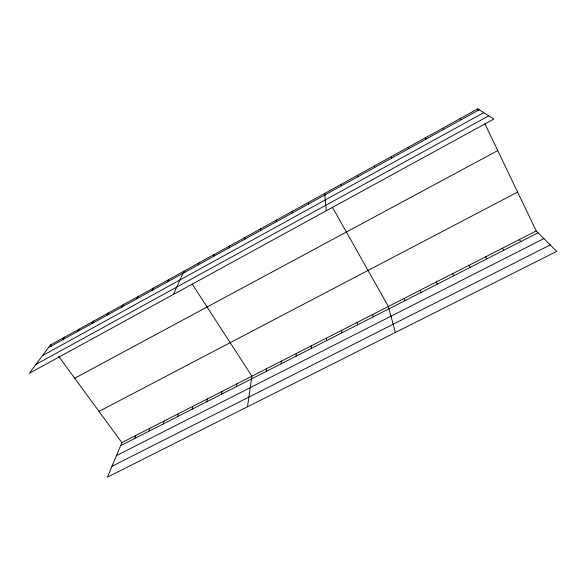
<?xml version="1.0" encoding="UTF-8"?>
<svg xmlns="http://www.w3.org/2000/svg" width="586" height="586" viewBox="0 0 586 586"><rect width="100%" height="100%" fill="white"/><g stroke="black" fill="none" stroke-linecap="round" stroke-linejoin="round"><path stroke-width="0.88" d="M296.142 356.156L296.216 353.548M292.238 212.974L292.348 211.304M281.134 363.811L281.317 361.152M266.256 371.399L266.549 368.697M276.196 221.83L276.431 220.102M247.475 406.772L251.907 376.175L192.208 284.027M236.444 386.606L236.949 383.815M260.301 230.613L260.66 228.818M221.515 394.224L222.123 391.389M206.712 401.769L207.429 398.898M244.552 239.308L245.029 237.455M192.047 409.255L192.86 406.34M177.499 416.668L178.415 413.716M228.943 247.922L229.544 246.01M163.084 424.022L164.095 421.026M213.48 256.456L214.198 254.492M148.793 431.311L149.899 428.278M134.619 438.54L135.82 435.471M198.163 264.916L198.991 262.894M536.234 230.95L121.866 442.598L107.443 477.136L556.7 251.401L536.234 230.95L484.864 123.763M173.397 294.458L183.916 271.223L184.898 272.732M167.479 281.859L168.534 279.727M152.118 290.341L153.283 288.151M136.904 298.743L138.179 296.501M121.829 307.064L123.207 304.771M106.886 315.312L108.373 312.968M92.083 323.487L93.672 321.091M77.418 331.588L79.103 329.142M62.878 339.609L64.665 337.118M50.359 345.029L29.3 373.326L493.895 119.024L477.729 108.864L50.359 345.029L51.385 346.429M48.47 347.564L479.165 109.772M42.441 355.665L483.765 112.659M35.936 364.411L488.768 115.801M74.7 378.248L497.726 150.595M99.005 411.401L517.606 192.076M120.57 445.704L538.058 232.774M116.431 455.608L543.896 238.605M111.977 466.28L550.225 244.926M460.061 118.636L461.336 119.61M442.555 128.305L443.69 129.359M519.203 239.645L520.881 241.535M425.224 137.878L426.205 139.007M502.319 248.266L503.865 250.215M58.556 356.215L121.866 442.598M485.596 256.815L487.003 258.814M408.061 147.364L408.896 148.566M469.027 265.275L470.294 267.333M325.501 194.992L324.637 193.468L326.292 210.77M332.401 207.224L388.379 306.471L395.367 332.46M391.052 156.762L391.748 158.037M452.604 273.662L453.74 275.779M477.729 108.864L478.476 110.432M436.328 281.976L437.339 284.144M374.212 166.072L374.769 167.413M420.206 290.216L421.078 292.436M404.223 298.377L404.97 300.655M357.533 175.287L357.943 176.694M372.681 314.492L373.179 316.865M341.008 184.422L341.286 185.894M357.116 322.439L357.497 324.864M341.689 330.321L341.953 332.789M326.402 338.129L326.549 340.649M311.239 345.872L311.276 348.436M308.419 202.426L308.434 204.031"/></g></svg>
